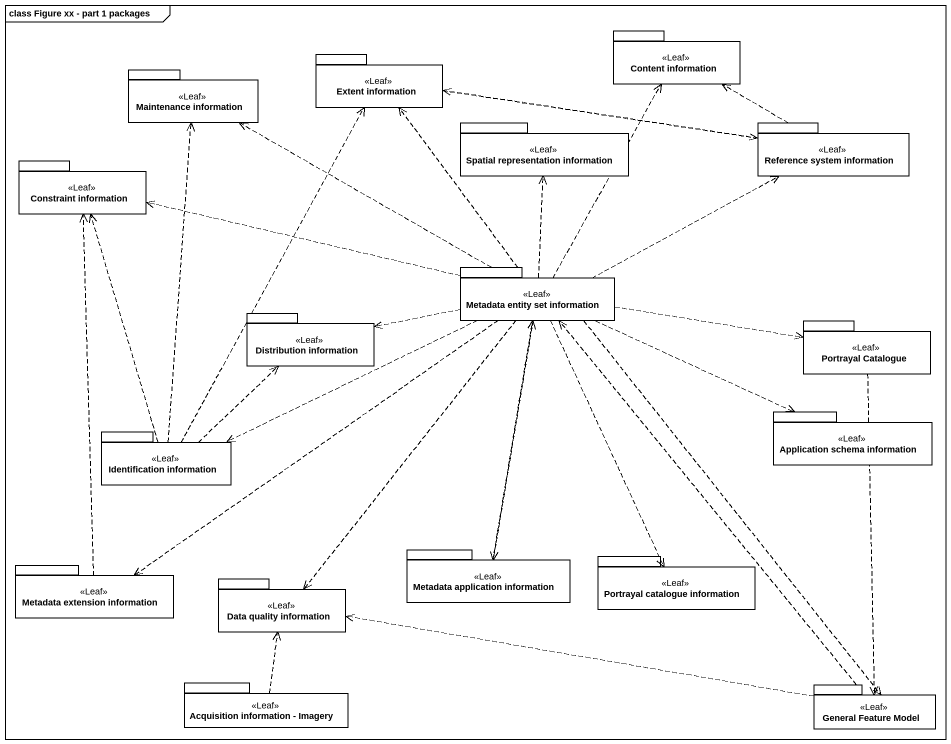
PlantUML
@startuml
mainframe class Figure xx - part 1 packages
package "Content information" as Content_information <<Leaf>> {
}
package "Maintenance information" as Maintenance_information <<Leaf>> {
}
package "Extent information" as Extent_information <<Leaf>> {
}
package "Spatial representation information" as Spatial_representation <<Leaf>> {
}
package "Reference system information" as Reference_system_information <<Leaf>> {
}
package "Constraint information" as Constraint_information <<Leaf>> {
}
package "Metadata entity set information" as Metadata_entity_set <<Leaf>> {
}
package "Distribution information" as Distribution_information <<Leaf>> {
}
package "Portrayal Catalogue" as Portrayal_Catalogue <<Leaf>> {
}
package "Application schema information" as Application_schema <<Leaf>> {
}
package "Identification information" as Identification_information <<Leaf>> {
}
package "Metadata extension information" as Metadata_extension <<Leaf>> {
}
package "Data quality information" as Data_quality_information <<Leaf>> {
}
package "Metadata application information" as Metadata_application <<Leaf>> {
}
package "Portrayal catalogue information" as Portrayal_catalogue <<Leaf>> {
}
package "Acquisition information - Imagery" as Acquisition_information <<Leaf>> {
}
package "General Feature Model" as General_Feature_Model <<Leaf>> {
}
Extent_information .right.> Reference_system_information
Reference_system_information .left.> Content_information
Reference_system_information .left.> Extent_information
Metadata_entity_set .up.> Content_information
Metadata_entity_set .left.> Maintenance_information
Metadata_entity_set .up.> Extent_information
Metadata_entity_set .up.> Spatial_representation
Metadata_entity_set .right.> Reference_system_information
Metadata_entity_set .left.> Constraint_information
Metadata_entity_set .left.> Distribution_information
Metadata_entity_set .right.> Portrayal_Catalogue
Metadata_entity_set .right.> Application_schema
Metadata_entity_set .left.> Identification_information
Metadata_entity_set ..> Metadata_extension
Metadata_entity_set ..> Data_quality_information
Metadata_entity_set ..> Metadata_application
Metadata_entity_set ..> Portrayal_catalogue
Metadata_entity_set ..> General_Feature_Model
Portrayal_Catalogue ..> General_Feature_Model
Identification_information .up.> Maintenance_information
Identification_information .up.> Extent_information
Identification_information .up.> Constraint_information
Identification_information .up.> Distribution_information
Metadata_extension .up.> Constraint_information
Metadata_application .up.> Metadata_entity_set
Acquisition_information .up.> Data_quality_information
General_Feature_Model .up.> Metadata_entity_set
General_Feature_Model .left.> Data_quality_information
@enduml
